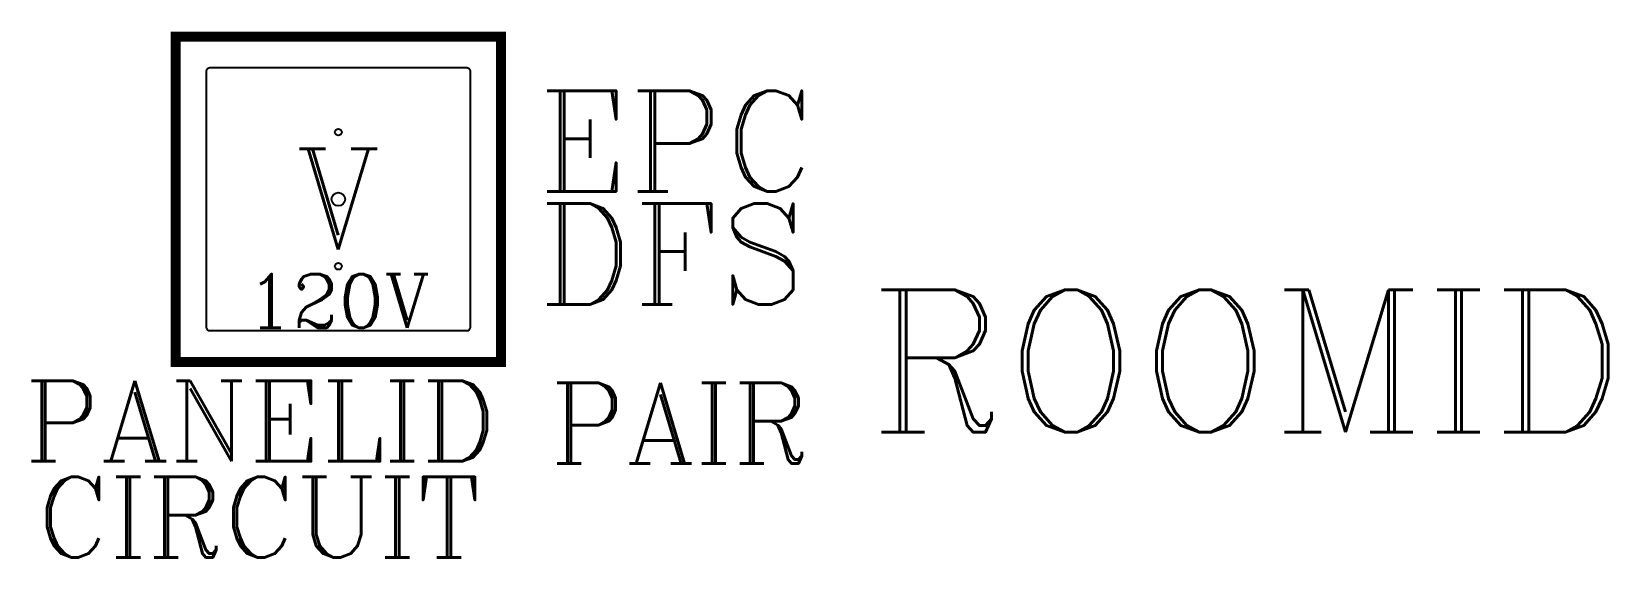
# Model space of a CAD drawing. Header units: inches. Extents: x -23 to 95, y -27 to 12.
import ezdxf
from ezdxf.enums import TextEntityAlignment as Align

# ---------------------------------------------------------------- set-up
doc = ezdxf.new("R2010")
doc.units = ezdxf.units.IN
doc.header["$LTSCALE"] = 48
doc.header["$MEASUREMENT"] = 0
doc.styles.add('ROMANC', font='COMPLEX.SHX')
doc.styles.add('WSNotes', font='complex.shx', dxfattribs={"height": 18})

msp = doc.modelspace()

# ---------------------------------------------------------------- texts
at = {"style": 'WSNotes', "flags": 1}
msp.add_attdef('ROOMID', (39.6, -17.38), '', height=10.62, dxfattribs=at)
at = {"style": 'ROMANC'}
for tag, p in [('PANELID', (-23.39, -19.54)), ('PAIR', (15.79, -19.7))]:
    msp.add_attdef(tag, p, '', height=6, dxfattribs=at)
msp.add_attdef('CIRCUIT', text='', height=6, dxfattribs=at).set_placement((-5.89, -20.71), align=Align.TOP_CENTER)

# ---------------------------------------------------------------- wipeouts: each hides what was drawn before it
msp.add_wipeout([(-12.13, 12.12), (38.55, 12.12), (38.55, -12.13), (-12.13, -12.13)])

# ---------------------------------------------------------------- next in the draw order: linework, layer by layer
for p, q in [((-12.13, -12.13), (-12.13, 12.12)), ((-12.13, 12.12), (12.12, 12.12)), ((12.12, -12.13), (12.12, 12.12)), ((-12.13, -12.13), (12.12, -12.13))]:
    msp.add_line(p, q)
at = {"linetype": 'Continuous', "const_width": 0.75}
msp.add_lwpolyline([(-12.13, 12.12), (12.12, 12.12), (12.12, -12.13), (-12.13, -12.13)], close=True, dxfattribs=at)
at = {"linetype": 'Continuous'}
msp.add_lwpolyline([(9.82, 9.57), (9.82, -9.57, -0.414214), (9.57, -9.82), (-9.57, -9.82, -0.414214), (-9.82, -9.57), (-9.82, 9.57, -0.414214), (-9.57, 9.82), (9.57, 9.82, -0.414214)], format="xyb", close=True, dxfattribs=at)
for centre, radius in [((0, 5), 0.25), ((0, 0), 0.5), ((0, -5), 0.25)]:
    msp.add_circle(centre, radius)

# ---------------------------------------------------------------- next in the draw order: texts
at = {"style": 'ROMANC'}
for s, p in [('EPC', (14.92, 0.58)), ('DFS', (14.92, -7.84))]:
    msp.add_text(s, height=7.509, dxfattribs=at).set_placement(p)
for s, height, p in [('V', 7.51, (0, 0)), ('120V', 4, (0, -7.58))]:
    msp.add_text(s, height=height, dxfattribs=at).set_placement(p, align=Align.MIDDLE_CENTER)

doc.saveas('drawing.dxf')
